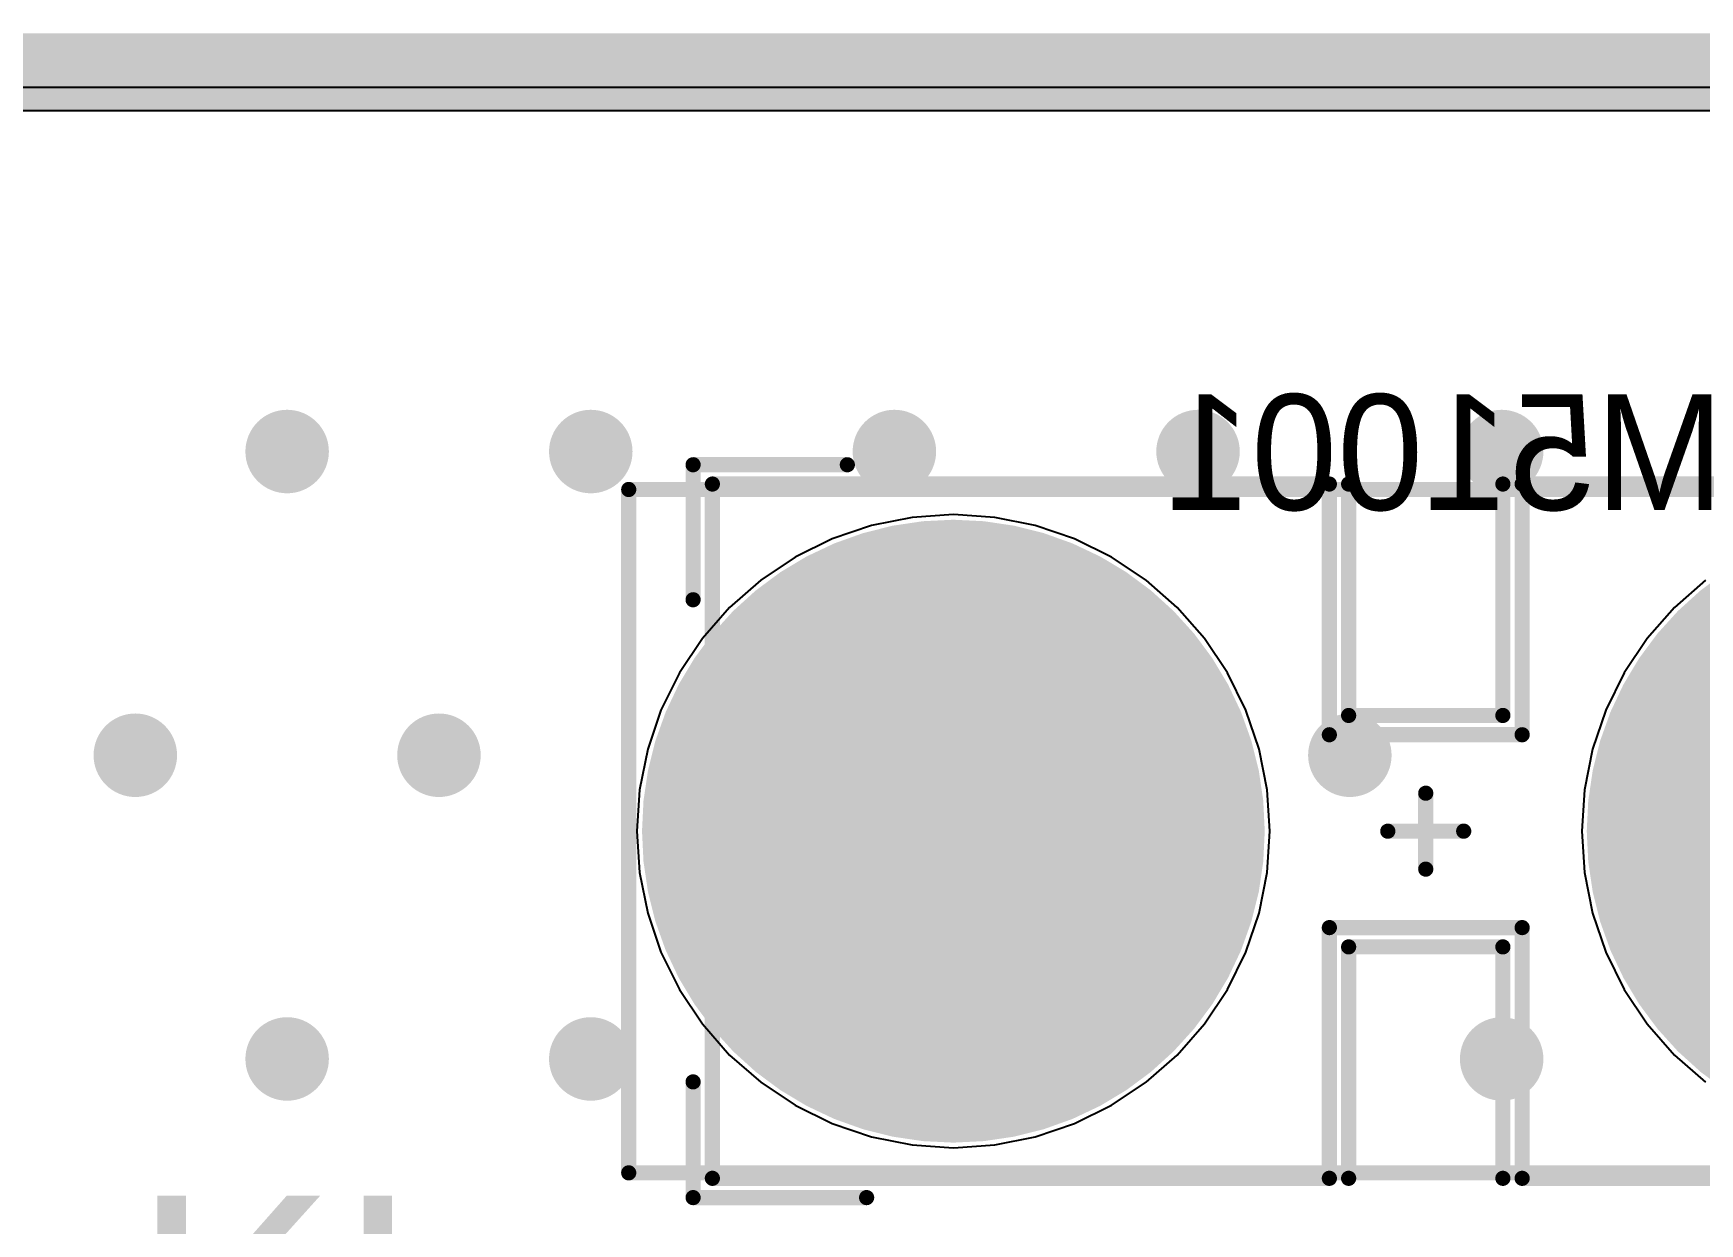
# Model space of a CAD drawing. Header units: millimetres. Extents: x 372 to 687, y 380 to 482.
# Drawn here: x 622.66 to 644.61, y 465.83 to 481.51 of the extents above; entities that cross this region are included whole.
import ezdxf

# ---------------------------------------------------------------- set-up
doc = ezdxf.new("R2010")
doc.units = ezdxf.units.MM
for name, color, linetype in [('BottomLayer', 5, 'Continuous'), ('BottomOverlay', 54, 'Continuous'), ('BottomSolder', 6, 'Continuous'), ('InternalPlane1', 76, 'Continuous'), ('InternalPlane2', 16, 'Continuous'), ('Mechanical1', 6, 'Continuous'), ('Mechanical13', 56, 'Continuous'), ('Mechanical15', 56, 'Continuous'), ('MultiLayer', 9, 'Continuous'), ('PadHoleLayer', 156, 'Continuous'), ('TopLayer', 1, 'Continuous'), ('TopOverlay', 2, 'Continuous'), ('TopSolder', 216, 'Continuous'), ('ViaHoleLayer', 16, 'Continuous')]:
    doc.layers.add(name, color=color, linetype=linetype)

# ---------------------------------------------------------------- blocks, each defined once
blk = doc.blocks.new('C___H_____900X1900X84000_388')
at = {"layer": 'BottomLayer', "const_width": 4}
for points in [[(-2, 6.223, 1), (2, 6.223, 1)], [(-2, -6.223, 1), (2, -6.223, 1)]]:
    blk.add_lwpolyline(points, format="xyb", close=True, dxfattribs=at)
at = {"layer": 'BottomSolder', "const_width": 4.102}
for points in [[(-2.051, 6.223, 1), (2.051, 6.223, 1)], [(-2.051, -6.223, 1), (2.051, -6.223, 1)]]:
    blk.add_lwpolyline(points, format="xyb", close=True, dxfattribs=at)
at = {"layer": 'InternalPlane1', "const_width": 2}
for points in [[(-1, 6.223, 1), (1, 6.223, 1)], [(-1, -6.223, 1), (1, -6.223, 1)]]:
    blk.add_lwpolyline(points, format="xyb", close=True, dxfattribs=at)
at = {"layer": 'InternalPlane2', "const_width": 2}
for points in [[(-1, 6.223, 1), (1, 6.223, 1)], [(-1, -6.223, 1), (1, -6.223, 1)]]:
    blk.add_lwpolyline(points, format="xyb", close=True, dxfattribs=at)
at = {"layer": 'Mechanical13', "const_width": 0.2}
for points in [[(4.572, 9.398), (-4.572, 9.398)], [(-4.572, 9.398), (-4.572, 9.398)], [(-4.572, 1.27), (-4.572, 9.398)], [(4.572, 1.27), (4.572, 9.398)], [(-1.27, 1.27), (-4.572, 1.27)], [(-1.27, -1.27), (-1.27, 1.27)], [(1.27, -1.27), (1.27, 1.27)], [(4.572, 1.27), (1.27, 1.27)], [(-1.27, -1.27), (-4.572, -1.27)], [(-4.572, -9.398), (-4.572, -1.27)], [(4.572, -1.27), (1.27, -1.27)], [(4.572, -9.398), (4.572, -1.27)], [(4.572, -9.398), (-4.572, -9.398)], [(4.572, -9.398), (4.572, -9.398)]]:
    blk.add_lwpolyline(points, dxfattribs=at)
at = {"layer": 'Mechanical13', "const_width": 0.1}
for points in [[(-4.622, 9.398, 1), (-4.522, 9.398, 1)], [(-4.622, 9.398, 1), (-4.522, 9.398, 1)], [(-4.622, 9.398, 1), (-4.522, 9.398, 1)], [(-4.622, 9.398, 1), (-4.522, 9.398, 1)], [(4.522, 9.398, 1), (4.622, 9.398, 1)], [(4.522, 9.398, 1), (4.622, 9.398, 1)], [(-4.622, 1.27, 1), (-4.522, 1.27, 1)], [(-4.622, 1.27, 1), (-4.522, 1.27, 1)], [(-1.32, 1.27, 1), (-1.22, 1.27, 1)], [(-1.32, 1.27, 1), (-1.22, 1.27, 1)], [(1.22, 1.27, 1), (1.32, 1.27, 1)], [(1.22, 1.27, 1), (1.32, 1.27, 1)], [(4.522, 1.27, 1), (4.622, 1.27, 1)], [(4.522, 1.27, 1), (4.622, 1.27, 1)], [(-4.622, -1.27, 1), (-4.522, -1.27, 1)], [(-4.622, -1.27, 1), (-4.522, -1.27, 1)], [(-1.32, -1.27, 1), (-1.22, -1.27, 1)], [(-1.32, -1.27, 1), (-1.22, -1.27, 1)], [(1.22, -1.27, 1), (1.32, -1.27, 1)], [(1.22, -1.27, 1), (1.32, -1.27, 1)], [(4.522, -1.27, 1), (4.622, -1.27, 1)], [(4.522, -1.27, 1), (4.622, -1.27, 1)], [(-4.622, -9.398, 1), (-4.522, -9.398, 1)], [(-4.622, -9.398, 1), (-4.522, -9.398, 1)], [(4.522, -9.398, 1), (4.622, -9.398, 1)], [(4.522, -9.398, 1), (4.622, -9.398, 1)], [(4.522, -9.398, 1), (4.622, -9.398, 1)], [(4.522, -9.398, 1), (4.622, -9.398, 1)]]:
    blk.add_lwpolyline(points, format="xyb", close=True, dxfattribs=at)
at = {"layer": 'Mechanical15', "const_width": 0.2}
for points in [[(-4.5, -10.5), (-4.5, 10.5)], [(4.5, 10.5), (-4.5, 10.5)], [(4.5, -10.5), (4.5, 10.5)], [(0, -0.5), (0, 0.5)], [(0.5, 0), (-0.5, 0)], [(4.5, -10.5), (-4.5, -10.5)]]:
    blk.add_lwpolyline(points, dxfattribs=at)
at = {"layer": 'Mechanical15', "const_width": 0.1}
for points in [[(-4.55, 10.5, 1), (-4.45, 10.5, 1)], [(-4.55, 10.5, 1), (-4.45, 10.5, 1)], [(4.45, 10.5, 1), (4.55, 10.5, 1)], [(4.45, 10.5, 1), (4.55, 10.5, 1)], [(-0.05, 0.5, 1), (0.05, 0.5, 1)], [(-0.55, 0, 1), (-0.45, 0, 1)], [(0.45, 0, 1), (0.55, 0, 1)], [(-0.05, -0.5, 1), (0.05, -0.5, 1)], [(-4.55, -10.5, 1), (-4.45, -10.5, 1)], [(-4.55, -10.5, 1), (-4.45, -10.5, 1)], [(4.45, -10.5, 1), (4.55, -10.5, 1)], [(4.45, -10.5, 1), (4.55, -10.5, 1)]]:
    blk.add_lwpolyline(points, format="xyb", close=True, dxfattribs=at)
at = {"layer": 'MultiLayer', "const_width": 4}
for points in [[(-2, 6.223, 1), (2, 6.223, 1)], [(-2, -6.223, 1), (2, -6.223, 1)]]:
    blk.add_lwpolyline(points, format="xyb", close=True, dxfattribs=at)
at = {"layer": 'PadHoleLayer', "const_width": 1.6}
for points in [[(-0.8, 6.223, 1), (0.8, 6.223, 1)], [(-0.8, -6.223, 1), (0.8, -6.223, 1)]]:
    blk.add_lwpolyline(points, format="xyb", close=True, dxfattribs=at)
at = {"layer": 'TopLayer', "const_width": 4}
for points in [[(-2, 6.223, 1), (2, 6.223, 1)], [(-2, -6.223, 1), (2, -6.223, 1)]]:
    blk.add_lwpolyline(points, format="xyb", close=True, dxfattribs=at)
at = {"layer": 'TopOverlay', "const_width": 0.2}
for points in [[(-3.302, 9.652), (-4.826, 9.652)], [(-4.826, 7.366), (-4.826, 9.652)], [(4.826, 9.652), (3.048, 9.652)], [(4.826, 7.62), (4.826, 9.652)], [(-1.524, 1.016), (-4.572, 1.016)], [(-1.524, -1.016), (-1.524, 1.016)], [(1.524, -1.016), (1.524, 1.016)], [(4.572, 1.016), (1.524, 1.016)], [(-1.524, -1.016), (-4.572, -1.016)], [(4.572, -1.016), (1.524, -1.016)], [(4.826, -9.652), (4.826, -7.366)], [(-4.826, -9.652), (-4.826, -7.62)], [(-3.048, -9.652), (-4.826, -9.652)], [(4.826, -9.652), (3.302, -9.652)]]:
    blk.add_lwpolyline(points, dxfattribs=at)
at = {"layer": 'TopOverlay', "const_width": 0.1}
for points in [[(-4.876, 9.652, 1), (-4.776, 9.652, 1)], [(-4.876, 9.652, 1), (-4.776, 9.652, 1)], [(-3.352, 9.652, 1), (-3.252, 9.652, 1)], [(2.998, 9.652, 1), (3.098, 9.652, 1)], [(4.776, 9.652, 1), (4.876, 9.652, 1)], [(4.776, 9.652, 1), (4.876, 9.652, 1)], [(4.776, 7.62, 1), (4.876, 7.62, 1)], [(-4.876, 7.366, 1), (-4.776, 7.366, 1)], [(-4.622, 1.016, 1), (-4.522, 1.016, 1)], [(-1.574, 1.016, 1), (-1.474, 1.016, 1)], [(-1.574, 1.016, 1), (-1.474, 1.016, 1)], [(1.474, 1.016, 1), (1.574, 1.016, 1)], [(1.474, 1.016, 1), (1.574, 1.016, 1)], [(4.522, 1.016, 1), (4.622, 1.016, 1)], [(-4.622, -1.016, 1), (-4.522, -1.016, 1)], [(-1.574, -1.016, 1), (-1.474, -1.016, 1)], [(-1.574, -1.016, 1), (-1.474, -1.016, 1)], [(1.474, -1.016, 1), (1.574, -1.016, 1)], [(1.474, -1.016, 1), (1.574, -1.016, 1)], [(4.522, -1.016, 1), (4.622, -1.016, 1)], [(4.776, -7.366, 1), (4.876, -7.366, 1)], [(-4.876, -7.62, 1), (-4.776, -7.62, 1)], [(-4.876, -9.652, 1), (-4.776, -9.652, 1)], [(-4.876, -9.652, 1), (-4.776, -9.652, 1)], [(-3.098, -9.652, 1), (-2.998, -9.652, 1)], [(3.252, -9.652, 1), (3.352, -9.652, 1)], [(4.776, -9.652, 1), (4.876, -9.652, 1)], [(4.776, -9.652, 1), (4.876, -9.652, 1)]]:
    blk.add_lwpolyline(points, format="xyb", close=True, dxfattribs=at)
at = {"layer": 'TopSolder', "const_width": 4.102}
for points in [[(-2.051, 6.223, 1), (2.051, 6.223, 1)], [(-2.051, -6.223, 1), (2.051, -6.223, 1)]]:
    blk.add_lwpolyline(points, format="xyb", close=True, dxfattribs=at)

msp = doc.modelspace()

# ---------------------------------------------------------------- linework, layer by layer
at = {"layer": 'BottomLayer'}
for p, q in [((381.2, 480.8), (680.8, 480.8)), ((634.233, 475.133), (633.698, 475.027)), ((634.777, 475.169), (634.233, 475.133)), ((635.321, 475.133), (634.777, 475.169)), ((635.856, 475.027), (635.321, 475.133)), ((633.182, 474.852), (632.693, 474.61)), ((633.698, 475.027), (633.182, 474.852)), ((636.372, 474.852), (635.856, 475.027)), ((636.861, 474.61), (636.372, 474.852)), ((632.693, 474.61), (632.239, 474.307)), ((637.315, 474.307), (636.861, 474.61)), ((632.239, 474.307), (631.829, 473.948)), ((637.725, 473.948), (637.315, 474.307)), ((644.685, 474.307), (644.275, 473.948)), ((631.829, 473.948), (631.47, 473.538)), ((638.084, 473.538), (637.725, 473.948)), ((644.275, 473.948), (643.916, 473.538)), ((631.47, 473.538), (631.167, 473.084)), ((638.387, 473.084), (638.084, 473.538)), ((643.916, 473.538), (643.613, 473.084)), ((631.167, 473.084), (630.925, 472.595)), ((638.629, 472.595), (638.387, 473.084)), ((643.613, 473.084), (643.371, 472.595)), ((630.925, 472.595), (630.75, 472.079)), ((638.804, 472.079), (638.629, 472.595)), ((643.371, 472.595), (643.196, 472.079)), ((630.75, 472.079), (630.644, 471.544)), ((638.91, 471.544), (638.804, 472.079)), ((643.196, 472.079), (643.09, 471.544)), ((630.644, 471.544), (630.608, 471)), ((638.946, 471), (638.91, 471.544)), ((643.09, 471.544), (643.054, 471)), ((630.608, 471), (630.644, 470.456)), ((638.91, 470.456), (638.946, 471)), ((643.054, 471), (643.09, 470.456)), ((630.644, 470.456), (630.75, 469.921)), ((638.804, 469.921), (638.91, 470.456)), ((643.09, 470.456), (643.196, 469.921)), ((630.75, 469.921), (630.925, 469.405)), ((638.629, 469.405), (638.804, 469.921)), ((643.196, 469.921), (643.371, 469.405)), ((630.925, 469.405), (631.167, 468.916)), ((638.387, 468.916), (638.629, 469.405)), ((643.371, 469.405), (643.613, 468.916)), ((631.167, 468.916), (631.47, 468.462)), ((638.084, 468.462), (638.387, 468.916)), ((643.613, 468.916), (643.916, 468.462)), ((631.47, 468.462), (631.829, 468.052)), ((637.725, 468.052), (638.084, 468.462)), ((643.916, 468.462), (644.275, 468.052)), ((631.829, 468.052), (632.239, 467.693)), ((637.315, 467.693), (637.725, 468.052)), ((644.275, 468.052), (644.685, 467.693)), ((632.239, 467.693), (632.693, 467.39)), ((636.861, 467.39), (637.315, 467.693)), ((632.693, 467.39), (633.182, 467.148)), ((636.372, 467.148), (636.861, 467.39)), ((633.182, 467.148), (633.698, 466.973)), ((635.856, 466.973), (636.372, 467.148)), ((633.698, 466.973), (634.233, 466.867)), ((635.321, 466.867), (635.856, 466.973)), ((634.233, 466.867), (634.777, 466.831)), ((634.777, 466.831), (635.321, 466.867))]:
    msp.add_line(p, q, dxfattribs=at)
at = {"layer": 'BottomLayer', "const_width": 0.3}
for points in [[(625.85, 476, 1), (626.15, 476, 1)], [(629.85, 476, 1), (630.15, 476, 1)], [(633.85, 476, 1), (634.15, 476, 1)], [(637.85, 476, 1), (638.15, 476, 1)], [(641.85, 476, 1), (642.15, 476, 1)], [(623.85, 472, 1), (624.15, 472, 1)], [(627.85, 472, 1), (628.15, 472, 1)], [(639.85, 472, 1), (640.15, 472, 1)], [(625.85, 468, 1), (626.15, 468, 1)], [(629.85, 468, 1), (630.15, 468, 1)], [(641.85, 468, 1), (642.15, 468, 1)]]:
    msp.add_lwpolyline(points, format="xyb", close=True, dxfattribs=at)
at = {"layer": 'InternalPlane1'}
msp.add_line((381.51, 480.49), (680.49, 480.49), dxfattribs=at)
at = {"layer": 'InternalPlane1', "const_width": 1.016}
msp.add_lwpolyline([(381, 481), (681, 481)], dxfattribs=at)
at = {"layer": 'InternalPlane1', "const_width": 0.55}
for points in [[(625.725, 476, 1), (626.275, 476, 1)], [(629.725, 476, 1), (630.275, 476, 1)], [(633.725, 476, 1), (634.275, 476, 1)], [(637.725, 476, 1), (638.275, 476, 1)], [(641.725, 476, 1), (642.275, 476, 1)], [(623.725, 472, 1), (624.275, 472, 1)], [(627.725, 472, 1), (628.275, 472, 1)], [(639.725, 472, 1), (640.275, 472, 1)], [(625.725, 468, 1), (626.275, 468, 1)], [(629.725, 468, 1), (630.275, 468, 1)], [(641.725, 468, 1), (642.275, 468, 1)]]:
    msp.add_lwpolyline(points, format="xyb", close=True, dxfattribs=at)
at = {"layer": 'InternalPlane2'}
msp.add_line((381.51, 480.49), (680.49, 480.49), dxfattribs=at)
at = {"layer": 'InternalPlane2', "const_width": 1.016}
msp.add_lwpolyline([(381, 481), (681, 481)], dxfattribs=at)
at = {"layer": 'InternalPlane2', "const_width": 0.55}
for points in [[(625.725, 476, 1), (626.275, 476, 1)], [(629.725, 476, 1), (630.275, 476, 1)], [(633.725, 476, 1), (634.275, 476, 1)], [(637.725, 476, 1), (638.275, 476, 1)], [(641.725, 476, 1), (642.275, 476, 1)], [(623.725, 472, 1), (624.275, 472, 1)], [(627.725, 472, 1), (628.275, 472, 1)], [(639.725, 472, 1), (640.275, 472, 1)], [(625.725, 468, 1), (626.275, 468, 1)], [(629.725, 468, 1), (630.275, 468, 1)], [(641.725, 468, 1), (642.275, 468, 1)]]:
    msp.add_lwpolyline(points, format="xyb", close=True, dxfattribs=at)
at = {"layer": 'Mechanical1', "const_width": 0.2}
msp.add_lwpolyline([(381, 481), (681, 481)], dxfattribs=at)
at = {"layer": 'MultiLayer', "const_width": 0.3}
for points in [[(625.85, 476, 1), (626.15, 476, 1)], [(629.85, 476, 1), (630.15, 476, 1)], [(633.85, 476, 1), (634.15, 476, 1)], [(637.85, 476, 1), (638.15, 476, 1)], [(641.85, 476, 1), (642.15, 476, 1)], [(623.85, 472, 1), (624.15, 472, 1)], [(627.85, 472, 1), (628.15, 472, 1)], [(639.85, 472, 1), (640.15, 472, 1)], [(625.85, 468, 1), (626.15, 468, 1)], [(629.85, 468, 1), (630.15, 468, 1)], [(641.85, 468, 1), (642.15, 468, 1)]]:
    msp.add_lwpolyline(points, format="xyb", close=True, dxfattribs=at)
at = {"layer": 'TopLayer'}
for p, q in [((381.2, 480.8), (680.8, 480.8)), ((634.233, 475.133), (633.698, 475.027)), ((634.777, 475.169), (634.233, 475.133)), ((635.321, 475.133), (634.777, 475.169)), ((635.856, 475.027), (635.321, 475.133)), ((633.182, 474.852), (632.693, 474.61)), ((633.698, 475.027), (633.182, 474.852)), ((636.372, 474.852), (635.856, 475.027)), ((636.861, 474.61), (636.372, 474.852)), ((632.693, 474.61), (632.239, 474.307)), ((637.315, 474.307), (636.861, 474.61)), ((632.239, 474.307), (631.829, 473.948)), ((637.725, 473.948), (637.315, 474.307)), ((644.685, 474.307), (644.275, 473.948)), ((631.829, 473.948), (631.47, 473.538)), ((638.084, 473.538), (637.725, 473.948)), ((644.275, 473.948), (643.916, 473.538)), ((631.47, 473.538), (631.167, 473.084)), ((638.387, 473.084), (638.084, 473.538)), ((643.916, 473.538), (643.613, 473.084)), ((631.167, 473.084), (630.925, 472.595)), ((638.629, 472.595), (638.387, 473.084)), ((643.613, 473.084), (643.371, 472.595)), ((630.925, 472.595), (630.75, 472.079)), ((638.804, 472.079), (638.629, 472.595)), ((643.371, 472.595), (643.196, 472.079)), ((630.75, 472.079), (630.644, 471.544)), ((638.91, 471.544), (638.804, 472.079)), ((643.196, 472.079), (643.09, 471.544)), ((630.644, 471.544), (630.608, 471)), ((638.946, 471), (638.91, 471.544)), ((643.09, 471.544), (643.054, 471)), ((630.608, 471), (630.644, 470.456)), ((638.91, 470.456), (638.946, 471)), ((643.054, 471), (643.09, 470.456)), ((630.644, 470.456), (630.75, 469.921)), ((638.804, 469.921), (638.91, 470.456)), ((643.09, 470.456), (643.196, 469.921)), ((630.75, 469.921), (630.925, 469.405)), ((638.629, 469.405), (638.804, 469.921)), ((643.196, 469.921), (643.371, 469.405)), ((630.925, 469.405), (631.167, 468.916)), ((638.387, 468.916), (638.629, 469.405)), ((643.371, 469.405), (643.613, 468.916)), ((631.167, 468.916), (631.47, 468.462)), ((638.084, 468.462), (638.387, 468.916)), ((643.613, 468.916), (643.916, 468.462)), ((631.47, 468.462), (631.829, 468.052)), ((637.725, 468.052), (638.084, 468.462)), ((643.916, 468.462), (644.275, 468.052)), ((631.829, 468.052), (632.239, 467.693)), ((637.315, 467.693), (637.725, 468.052)), ((644.275, 468.052), (644.685, 467.693)), ((632.239, 467.693), (632.693, 467.39)), ((636.861, 467.39), (637.315, 467.693)), ((632.693, 467.39), (633.182, 467.148)), ((636.372, 467.148), (636.861, 467.39)), ((633.182, 467.148), (633.698, 466.973)), ((635.856, 466.973), (636.372, 467.148)), ((633.698, 466.973), (634.233, 466.867)), ((635.321, 466.867), (635.856, 466.973)), ((634.233, 466.867), (634.777, 466.831)), ((634.777, 466.831), (635.321, 466.867))]:
    msp.add_line(p, q, dxfattribs=at)
at = {"layer": 'TopLayer', "const_width": 0.3}
for points in [[(625.85, 476, 1), (626.15, 476, 1)], [(629.85, 476, 1), (630.15, 476, 1)], [(633.85, 476, 1), (634.15, 476, 1)], [(637.85, 476, 1), (638.15, 476, 1)], [(641.85, 476, 1), (642.15, 476, 1)], [(623.85, 472, 1), (624.15, 472, 1)], [(627.85, 472, 1), (628.15, 472, 1)], [(639.85, 472, 1), (640.15, 472, 1)], [(625.85, 468, 1), (626.15, 468, 1)], [(629.85, 468, 1), (630.15, 468, 1)], [(641.85, 468, 1), (642.15, 468, 1)]]:
    msp.add_lwpolyline(points, format="xyb", close=True, dxfattribs=at)
at = {"layer": 'ViaHoleLayer', "const_width": 0.15}
for points in [[(625.925, 476, 1), (626.075, 476, 1)], [(629.925, 476, 1), (630.075, 476, 1)], [(633.925, 476, 1), (634.075, 476, 1)], [(637.925, 476, 1), (638.075, 476, 1)], [(641.925, 476, 1), (642.075, 476, 1)], [(623.925, 472, 1), (624.075, 472, 1)], [(627.925, 472, 1), (628.075, 472, 1)], [(639.925, 472, 1), (640.075, 472, 1)], [(625.925, 468, 1), (626.075, 468, 1)], [(629.925, 468, 1), (630.075, 468, 1)], [(641.925, 468, 1), (642.075, 468, 1)]]:
    msp.add_lwpolyline(points, format="xyb", close=True, dxfattribs=at)

# ---------------------------------------------------------------- block references
at = {"rotation": 270}
msp.add_blockref('C___H_____900X1900X84000_388', (641, 471), dxfattribs=at)

# ---------------------------------------------------------------- texts
at = {"layer": 'BottomOverlay', "text_generation_flag": 2}
msp.add_text('M51001', height=1.524, dxfattribs=at).set_placement((644.931, 475.23))
at = {"layer": 'TopOverlay'}
msp.add_text('1_KI', height=3, rotation=360, dxfattribs=at).set_placement((619.5, 463.2))

doc.saveas('drawing.dxf')
